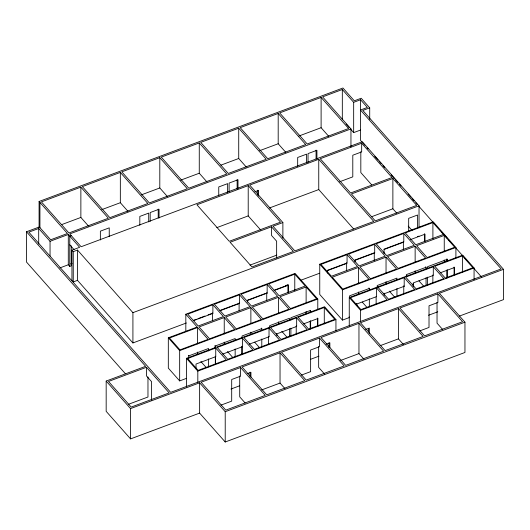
<?xml version="1.0" encoding="UTF-8"?>
<svg xmlns="http://www.w3.org/2000/svg" width="530" height="530" viewBox="0 0 530 530"><rect width="100%" height="100%" fill="white"/><g stroke="black" fill="none" stroke-linecap="round" stroke-linejoin="round"><path stroke-width="0.79" d="M39.081 227.675L39.081 201.48L342.95 88L354.298 100.819L361.202 98.236L369.715 107.848L369.715 119.31M80.871 187.15L41.406 201.89L68.927 232.968L108.385 218.227L80.871 187.15L80.871 217.439L88.51 226.065M120.336 172.416L82.355 186.6L109.869 217.678L147.85 203.494L120.336 172.416L120.336 202.705L127.975 211.331M159.802 157.675L121.814 171.859L149.334 202.937L187.315 188.753L159.802 157.675L159.802 187.965L167.354 196.498M199.267 142.941L161.279 157.125L188.793 188.203L226.78 174.019L199.267 142.941L199.267 173.231L206.899 181.856M238.725 128.2L200.744 142.384L228.258 173.462L266.245 159.278L238.725 128.2L238.725 158.49L246.284 167.023M278.19 113.466L240.209 127.65L267.723 158.728L305.704 144.538L278.19 113.466L278.19 143.756L285.829 152.382M321.107 97.434L279.674 112.91L307.188 143.988L348.621 128.512L321.107 97.434L321.107 127.723L328.66 136.256M360.572 130.042L353.669 132.619L353.669 102.33L342.32 89.517L322.591 96.884L350.953 128.922L350.953 146.929M353.669 102.33L360.572 99.753L367.383 107.438L360.473 110.021L501.168 268.922L170.66 392.352L28.832 232.166L38.697 228.483L50.045 241.296L50.045 256.03M125.418 373.763L26.5 262.045L26.5 231.756L39.326 226.966L50.675 239.785L67.442 233.518L39.081 201.48M369.715 107.848L362.805 110.425L503.5 269.333L503.5 299.622L459.457 316.065M61.526 224.667L80.871 217.439M101.733 209.655L120.336 202.705M141.199 194.914L159.802 187.965M180.657 180.173L199.267 173.231M220.897 165.148L238.725 158.49M259.587 150.699L278.19 143.756M298.854 136.038L321.107 127.723M50.045 241.296L68.297 234.479L79.639 247.298L71.947 250.167L71.947 280.456L73.253 281.933L77.493 280.35L132.917 342.95L186.368 322.989M350.953 128.922L69.774 233.929L81.123 246.742L362.301 141.735L419.031 205.812L419.031 227.913M71.252 235.592L69.768 236.148L69.768 266.438L71.252 265.881L71.252 245.847M248.212 185.619L196.908 204.779L229.245 241.302L280.549 222.143L248.212 185.619L248.212 215.909L260.74 230.06M282.881 222.554L273.016 226.237L294.859 250.902L373.783 221.427L318.755 159.278L249.696 185.069L282.881 222.554L282.881 238.102M361.672 143.252L320.233 158.722L350.588 193.006L392.021 177.53L361.672 143.252L361.672 151.905L352.794 155.217L352.794 176.854L339.617 181.777M71.947 250.167L73.253 251.644L77.493 250.061L132.917 312.66L132.917 342.95M254.87 191.787L258.574 190.409L258.574 196.014M59.93 267.895L68.297 264.768L69.768 266.438M70.536 263.933L72.067 263.357M216.816 227.635L248.212 215.909M269.373 208.005L318.755 189.568L353.623 228.947M392.876 178.491L351.436 193.967L375.267 220.877L416.699 205.401L392.876 178.491L392.876 208.78L396.712 213.113M271.532 226.787L230.099 242.263L251.942 266.935L293.375 251.458L271.532 226.787L271.532 235.446L276.64 241.21L276.64 258.037M371.391 216.803L392.876 208.78M249.988 265.126L276.759 255.129M132.917 312.66L419.031 205.812M185.825 331.409L185.825 314.217L295.091 273.414L317.788 299.039L317.788 309.686M349.177 316.966L349.601 317.45L342.453 320.12L319.756 294.488L319.756 264.198L433.215 221.831L455.906 247.457L455.906 258.103M212.888 304.75L187.733 314.144L198.227 325.996L223.388 316.602L212.888 304.75L212.888 313.402L193.159 320.769M239.527 294.799L214.372 304.194L224.866 316.052L250.021 306.651L239.527 294.799L239.527 303.452L219.798 310.825M267.153 284.484L241.011 294.249L251.505 306.101L277.647 296.336L267.153 284.484L267.153 293.136L247.424 300.51L247.424 302.107M294.779 274.169L268.63 283.934L279.131 295.786L305.273 286.021L294.779 274.169L294.779 290.539M347.064 254.638L320.922 264.404L331.416 276.256L357.565 266.497L347.064 254.638L347.064 263.297L327.335 270.664L327.335 273.069M374.69 244.323L348.548 254.089L359.042 265.941L385.184 256.175L374.69 244.323L374.69 252.976L354.961 260.349L354.961 261.952M403.794 233.452L376.174 243.773L386.668 255.626L414.294 245.31L403.794 233.452L403.794 242.111L384.065 249.478L384.065 253.486M432.904 222.587L405.278 232.902L415.772 244.754L443.398 234.439L432.904 222.587L432.904 238.957M285.663 285.584L287.942 284.736L288.366 285.219L288.366 292.427M193.337 320.385L196.438 319.226M197.988 318.649L204.958 316.046M208.058 314.886L211.927 313.442M220.447 310.262L239.037 303.319M247.556 300.139L265.378 293.481M274.673 290.009L287.061 285.385M301.007 280.178L319.597 273.235M327.341 270.34L346.706 263.112M354.451 260.217L373.816 252.982M383.886 249.226L403.25 241.991M417.554 236.652L419.031 236.102M273.944 290.599L288.366 285.219M410.591 239.573L425.007 234.187L425.007 241.402M186.507 378.354L179.663 380.911L168.315 368.098L168.315 337.809L197.173 327.03L185.825 314.217M197.597 327.514L169.481 338.014L179.975 349.866L208.091 339.366L197.597 327.514L197.597 343.884M224.236 317.563L199.081 326.957L209.575 338.809L234.73 329.415L224.236 317.563L224.236 333.933M250.875 307.619L225.714 317.013L236.214 328.865L261.369 319.471L250.875 307.619L250.875 323.168M278.502 297.297L252.353 307.062L262.847 318.914L288.996 309.156L278.502 297.297L278.502 313.674M306.121 286.982L279.979 296.747L290.473 308.599L316.622 298.834L306.121 286.982L306.121 302.537M358.412 267.458L332.27 277.216L342.764 289.075L368.906 279.31L358.412 267.458L358.412 283.828M386.039 257.136L359.897 266.901L370.391 278.753L396.533 268.995L386.039 257.136L386.039 273.513M415.142 246.271L387.516 256.586L398.01 268.438L425.636 258.123L415.142 246.271L415.142 262.642M444.246 235.399L416.62 245.715L427.12 257.573L454.74 247.252L444.246 235.399L444.246 251.77M168.315 337.809L179.663 350.621L317.788 299.039M319.756 264.198L342.453 289.831L455.906 247.457M503.5 269.333L439.37 293.282L464.956 322.18L464.956 352.47L225.217 442L199.631 413.102L130.566 438.893L106.172 411.34L106.172 381.05L145.637 366.316L26.5 231.756M146.485 367.277L108.504 381.461L131.195 407.086L169.183 392.902L146.485 367.277L146.485 375.929L151.593 381.693L151.593 400.124M188.362 355.385L188.786 355.868L208.522 348.501L208.522 350.906M261.793 330.203L261.793 328.607L242.064 335.974L242.064 337.577M369.337 290.049L369.337 288.446L349.601 295.813L349.601 297.416M426.06 268.862L426.06 267.259L406.331 274.626L406.331 276.229M447.274 260.939L447.274 259.336L427.544 266.703L427.544 268.306M186.467 386.966L186.467 358.313L324.592 306.731L335.94 319.544L335.94 331.005M349.257 326.169L349.257 297.515L462.716 255.149L474.065 267.961L474.065 279.423M215.75 348.018L187.633 358.518L198.127 370.371L226.25 359.87L215.75 348.018L215.75 356.67L196.02 364.037L196.02 368.847M242.389 338.067L217.234 347.461L227.728 359.313L252.889 349.919L242.389 338.067L242.389 346.719L222.66 354.093M269.028 328.116L243.873 337.517L254.367 349.369L279.522 339.975L269.028 328.116L269.028 336.775L249.299 344.142M296.654 317.801L270.512 327.566L281.006 339.419L307.148 329.653L296.654 317.801L296.654 326.453L276.918 333.827L276.918 335.43M324.281 307.486L298.132 317.251L308.626 329.103L334.774 319.338L324.281 307.486L324.281 323.856M376.565 287.956L350.423 297.721L360.917 309.58L387.066 299.814L376.565 287.956L376.565 296.615L356.836 303.981L356.412 303.498M404.191 277.64L378.049 287.406L388.543 299.258L414.685 289.499L404.191 277.64L404.191 286.299L384.462 293.666L384.038 293.183L384.038 294.786M433.295 266.776L405.675 277.091L416.169 288.943L443.789 278.628L433.295 266.776L433.295 275.428L413.566 282.795L413.566 286.803M462.399 255.904L434.779 266.219L445.273 278.078L472.899 267.756L462.399 255.904L462.399 272.274M303.445 323.923L317.868 318.537L317.868 326.546M440.092 272.89L454.508 267.504L454.508 274.719M186.467 358.313L197.816 371.126L335.94 319.544M349.257 297.515L360.605 310.335L474.065 267.961M128.624 404.238L147.969 397.01L147.969 376.976M106.172 381.05L130.566 408.603L199.631 382.812L225.217 411.711L225.217 442M240.574 367.522L201.108 382.262L225.787 410.134L265.252 395.393L240.574 367.522L240.574 376.174L231.696 379.493L231.696 401.124L220.99 405.125M280.039 352.781L242.051 366.972L266.729 394.843L304.717 380.659L280.039 352.781L280.039 383.071L284.974 388.649M319.497 338.047L281.516 352.231L306.194 380.103L344.175 365.919L319.497 338.047L319.497 346.7L310.62 350.019L310.62 371.649L301.431 375.081M358.962 323.307L320.981 337.491L345.659 365.369L383.641 351.178L358.962 323.307L358.962 353.596L363.898 359.174M398.427 308.573L360.446 322.757L385.125 350.628L423.106 336.444L398.427 308.573L398.427 338.862L403.363 344.434M437.893 293.832L399.905 308.016L424.583 335.887L462.571 321.703L437.893 293.832L437.893 302.484L429.015 305.803L429.015 327.441L419.82 330.872M247.232 373.69L250.935 372.305L250.935 377.115M326.162 344.215L329.859 342.83L329.859 347.64M365.62 329.474L369.324 328.096L369.324 333.701M230.994 389.027L239.487 385.853M310.474 359.34L318.961 356.173M428.525 315.257L437.787 311.799M261.654 389.934L280.039 383.071M340.585 360.46L358.962 353.596M380.043 345.726L398.427 338.862M225.217 411.711L464.956 322.18M346.103 124.073L349.343 127.737M350.423 128.956L353.669 132.619M364.852 145.253L360.473 140.311L360.572 99.753M367.045 147.731L368.138 148.963M374.71 156.383L377.996 160.093M379.089 161.332L381.275 163.803M382.918 165.658L384.561 167.513M391.133 174.933L394.419 178.643M395.512 179.882L397.699 182.353M399.342 184.208L400.985 186.063M408.1 194.099L410.843 197.193M411.936 198.425L414.122 200.903M415.765 202.758L417.408 204.613M419.051 206.468L433.832 223.163M441.497 231.815L446.969 238.003M448.612 239.858L450.255 241.713M455.734 247.894L463.392 256.546M465.035 258.401L466.678 260.256M473.793 268.299L481.459 276.952M447.274 259.336L446.85 258.859L446.85 261.257M371.768 184.944L360.824 172.575L360.824 151.746M408.233 226.124L412.068 230.457M425.636 266.776L426.06 267.259M418.965 280.873L423.881 286.425M442.47 329.296L437.038 323.161L437.038 302.325M374.69 252.976L374.266 252.499L374.266 260.508M404.191 286.299L403.767 285.816L403.767 293.832M389.311 291.129L394.777 297.297M368.906 287.962L369.337 288.446M362.235 302.06L367.151 307.612M317.868 318.537L317.437 318.053L317.437 326.069M267.153 293.136L266.729 292.659L266.729 300.669M296.654 326.453L296.23 325.976L296.23 333.986M324.625 374.12L318.649 367.376L318.649 346.541M281.774 331.29L287.233 337.458M239.103 302.974L239.527 303.452M261.369 328.123L261.793 328.607M269.028 336.775L268.604 336.292L268.604 344.308M254.698 342.221L259.614 347.773M212.888 313.402L212.464 312.925L212.464 320.935M242.389 346.719L241.965 346.242L241.965 354.252M227.516 351.556L232.975 357.717M215.75 356.67L215.326 356.186L215.326 364.203M245.151 402.985L239.719 396.851L239.719 376.015M200.877 361.5L206.336 367.668M69.768 244.8L74.067 249.65M454.084 267.027L454.084 275.037M447.274 269.75L447.274 277.766M446.85 270.075L446.85 278.084M444.246 259.958L444.246 262.416M432.871 274.944L432.871 282.96M427.544 277.124L427.544 285.133M426.06 277.674L426.06 285.69M424.583 233.703L424.583 241.72M417.554 227.84L417.554 215.014L408.676 218.333L408.676 231.153M415.142 270.83L415.142 273.281M413.142 283.119L413.142 286.319M403.37 241.627L403.37 249.643M396.957 279.727L396.957 278.124L377.227 285.498L377.227 287.903M396.957 288.545L396.957 296.555M386.039 281.695L386.039 284.153M384.462 293.666L384.462 295.27M376.141 296.933L376.141 304.147M369.337 298.86L369.337 306.87M368.469 328.732L368.469 331.939M360.605 310.335L360.605 321.796M358.412 292.017L358.412 294.468M356.836 303.981L356.836 305.585M346.64 262.814L346.64 270.83M342.453 289.831L342.453 320.12M342.32 89.517L342.32 119.806M329.011 342.671L329.011 347.481M318.755 159.278L318.755 189.568M316.92 159.099L316.92 150.288L308.036 153.601L308.036 162.418M316.065 150.129L316.065 158.94M310.633 312.773L310.633 310.368L290.897 317.735L290.897 320.14M310.633 320.782L310.633 328.799M310.209 310.686L310.209 312.289M310.209 321.101L310.209 329.117M306.559 162.968L306.559 154.157L297.681 157.47L297.681 166.287M306.121 311.541L306.121 313.998M290.897 328.149L290.897 336.166M289.42 320.69L289.42 318.285L269.69 325.659L269.69 328.057M289.42 328.706L289.42 336.716M287.942 284.736L287.942 292.752M278.502 321.856L278.502 324.314M276.494 333.344L276.494 334.947M261.793 339.021L261.793 347.031M257.719 190.244L257.719 195.053M250.875 332.171L250.875 334.629M250.081 372.146L250.081 376.956M242.064 347.19L242.064 354.404M239.103 303.776L239.103 310.984M237.99 188.574L237.99 179.763L229.112 183.075L229.112 191.893M237.135 179.604L237.135 189.217M235.154 340.154L235.154 338.551L215.425 345.918L215.425 348.323M235.154 348.965L235.154 356.981M227.628 192.443L227.628 183.632L218.751 186.944L218.751 195.762M224.236 342.122L224.236 344.579M215.425 357.141L215.425 364.349M215.001 345.441L215.001 347.846M208.522 358.916L208.522 366.932M199.631 382.812L199.631 413.102M197.816 371.126L197.816 382.587M197.597 352.072L197.597 354.524M188.786 355.868L188.786 358.273M179.663 350.621L179.663 380.911M159.06 218.049L159.06 209.237L150.182 212.556L150.182 221.368M158.212 209.078L158.212 217.89M148.705 221.918L148.705 213.106L139.821 216.419L139.821 225.237M130.566 408.603L130.566 438.893M109.24 236.658L109.24 227.847L100.362 231.16L100.362 239.977M77.493 250.061L77.493 280.35M73.253 251.644L73.253 281.933M68.297 234.479L68.297 264.768M39.929 202.44L39.929 227.82M38.697 228.483L38.697 244.038"/></g></svg>
